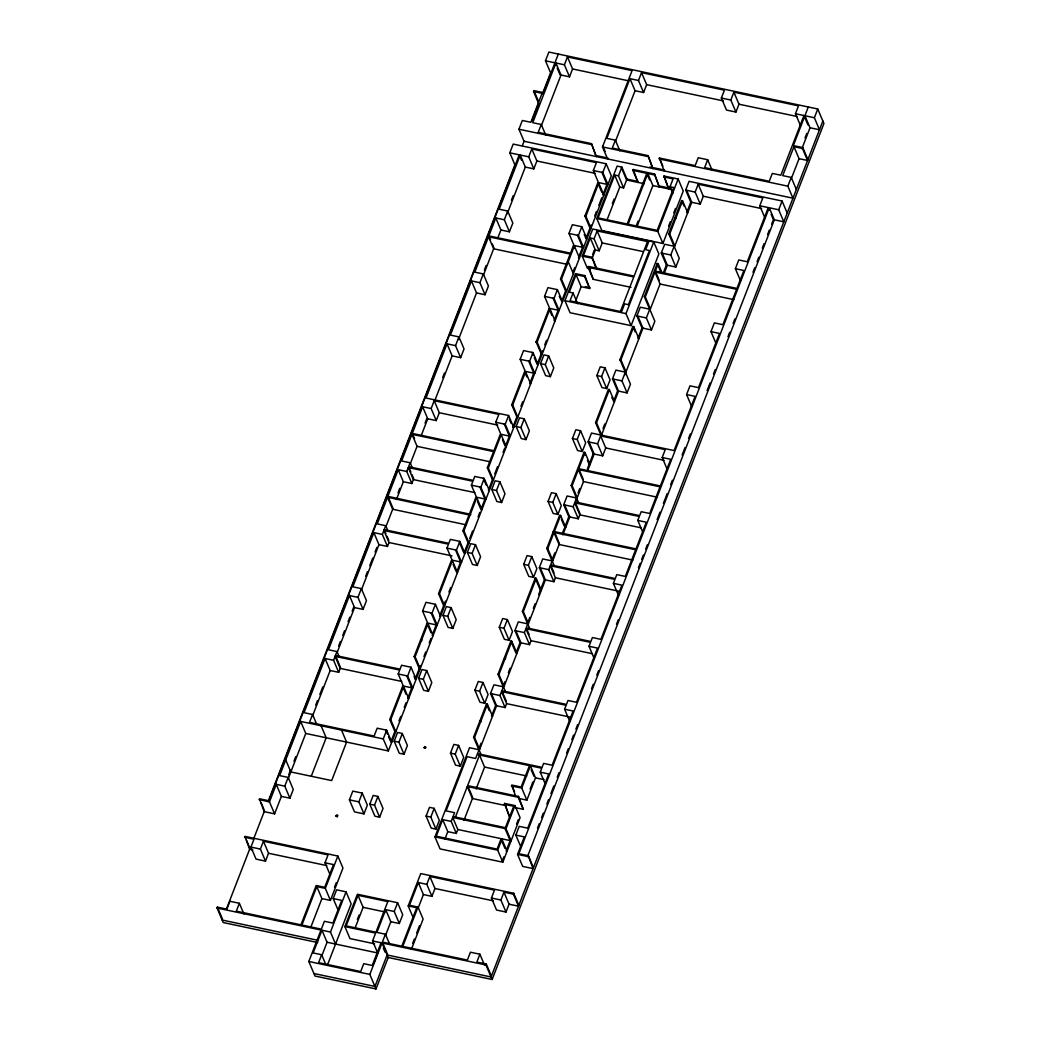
<?xml version="1.0" encoding="UTF-8"?>
<svg xmlns="http://www.w3.org/2000/svg" width="1041" height="1041" viewBox="0 0 1041 1041"><rect width="100%" height="100%" fill="white"/><g stroke="black" fill="none" stroke-linecap="round" stroke-linejoin="round"><path stroke-width="1.5" d="M317.726 942.56L223.242 922.547L217.075 908.025L217.413 907.14L226.873 909.144L229.918 901.285L239.378 903.289L243.919 913.972M252.768 849.911L249.619 849.248L244.856 836.352L337.857 856.04L342.957 868.064L330.426 900.413L321.916 898.604L316.802 886.581L325.326 888.376L330.426 900.413M281.369 796.391L289.892 798.187L284.779 786.163L276.268 784.354L281.369 796.391L274.59 813.867L264.193 811.668L259.417 798.759L268.877 800.763L519.264 154.836L509.804 152.832L513.187 144.087L606.2 163.788L611.301 175.812L388.358 750.938L305.768 733.45L300.667 721.426L383.257 738.915L388.358 750.938M522.322 145.714L524.052 141.251L518.952 129.227L522.335 120.483L530.858 122.291L542.088 93.313L533.578 91.517L533.916 90.645L543.376 92.649L558.327 54.054M542.491 93.716L550.585 72.818L545.484 60.794L548.867 52.05L817.758 108.993L823.925 123.528L492.133 979.49L388.202 957.486L382.034 942.951L485.965 964.968L492.133 979.49M226.548 908.754L249.957 848.376M253.939 838.096L264.531 810.783M268.058 801.687L514.905 164.855L509.804 152.832M531.938 120.925L538.678 103.54L533.578 91.517M330.114 874.804L325.013 862.781L328.058 854.908L263.438 841.232L268.539 853.256L265.494 861.115L256.034 859.111L250.933 847.088L253.978 839.228L244.518 837.224M274.59 813.867L269.489 801.843L276.268 784.354M300.667 721.426L279.652 775.623L288.175 777.419L293.276 789.442L289.892 798.187M325.052 658.498L330.166 670.521L338.676 672.317L333.575 660.293L325.052 658.498L304.05 712.682L312.56 714.49L316.529 723.846M349.451 595.556L354.552 607.593L363.075 609.388L357.961 597.365L349.451 595.556L328.449 649.753L336.959 651.562L339.223 656.897M373.849 532.628L378.95 544.651L387.46 546.46L382.359 534.436L373.849 532.628L352.834 586.825L361.357 588.62L366.458 600.644L363.075 609.388M398.235 469.699L403.348 481.723L411.859 483.531L406.758 471.495L398.235 469.699L387.903 496.349L470.714 514.345L470.376 515.217L387.564 497.234L377.232 523.883L385.743 525.692L388.02 531.04M410.141 462.764L408.619 466.693L473.239 480.382L474.761 476.44L484.221 478.444L489.335 490.467L488.385 490.272L492.445 479.784L487.344 467.76L493.616 451.586L411.963 434.292L401.631 460.955L410.141 462.764L412.405 468.099M422.633 406.758L427.734 418.794L436.257 420.59L431.143 408.566L422.633 406.758L412.301 433.42L493.955 450.714L500.214 434.539L501.163 434.748L506.264 446.771L505.327 446.563L509.387 436.075L504.286 424.051M447.031 343.829L452.132 355.853L460.642 357.662L455.542 345.638L447.031 343.829L426.016 398.026L508.62 415.515L513.72 427.539L512.784 427.344L516.843 416.855L511.743 404.819L524.612 371.611L525.562 371.806L530.663 383.843L529.713 383.635L533.786 373.146L528.685 361.123M471.417 280.901L476.531 292.924L485.041 294.733L479.94 282.697L471.417 280.901L450.415 335.085L458.925 336.894L464.039 348.917L460.642 357.662M557.403 289.645L554.02 298.39L559.121 310.413L549.661 308.409L544.56 296.386L547.943 287.641L557.403 289.645L562.517 301.669L561.567 301.474L565.627 290.986L560.526 278.962L570.182 254.043L488.528 236.762L474.813 272.156L483.323 273.965L488.424 285.989L485.041 294.733M490.571 239.898L488.867 235.891L495.815 217.972L504.338 219.768L509.439 231.792L500.916 229.996L495.815 217.972M520.214 155.031L525.315 167.054L533.825 168.863L528.724 156.84L520.214 155.031L499.199 209.228L507.722 211.024L512.823 223.06L509.439 231.792M555.894 62.994L560.995 75.017L569.505 76.826L564.404 64.802L555.894 62.994L532.745 122.695L541.268 124.491L545.796 135.187M288.682 774.881L290.439 770.34M293.978 761.244L295.735 756.69M315.722 705.134L317.479 700.593M319.834 694.516L322.775 686.943M338.637 646.006L340.407 641.451M342.749 635.387L344.519 630.833M348.045 621.737L349.802 617.196M352.157 611.132L353.927 606.578M365.677 576.259L367.447 571.704M369.789 565.64L372.73 558.054M375.085 551.99L376.842 547.449M398 492.861L399.77 488.307M425.04 423.114L426.797 418.56M442.672 377.623L444.442 373.068M484.403 269.97L486.16 265.416M511.443 200.223L513.2 195.669M239.378 903.289L236.333 911.148L300.953 924.837L316.204 885.501L324.714 887.309L333.523 864.577L325.013 862.781M265.494 861.115L260.393 849.092L263.438 841.232M284.779 786.163L288.175 777.419M312.56 714.49L309.515 722.35L374.135 736.039L377.18 728.18L386.653 730.183L391.754 742.207L390.804 741.999L394.877 731.511L389.763 719.487L402.646 686.279L403.583 686.474L408.697 698.498L407.747 698.303L411.807 687.815L406.706 675.791M333.575 660.293L335.098 656.364L399.718 670.053L398.196 673.982L403.296 686.006L412.757 688.01L407.656 675.986L411.039 667.242L401.579 665.238L400.056 669.168L335.436 655.492L336.959 651.562M357.961 597.365L361.357 588.62M382.359 534.436L383.882 530.494L448.502 544.183L446.979 548.113L452.08 560.136L461.553 562.14L456.439 550.116L459.836 541.385L450.376 539.381L448.84 543.311L384.22 529.622L385.743 525.692M406.758 471.495L408.28 467.565L472.9 481.254L471.378 485.184L476.479 497.208L485.939 499.212L480.838 487.188L484.221 478.444M431.143 408.566L434.201 400.694L498.821 414.383L495.776 422.256L500.877 434.279L510.337 436.283L505.236 424.26L508.62 415.515M455.542 345.638L458.925 336.894M479.94 282.697L483.323 273.965M504.338 219.768L507.722 211.024M528.724 156.84L531.782 148.967L596.402 162.656L593.344 170.516L598.458 182.552L607.918 184.556L602.804 172.52L606.2 163.788M541.268 124.491L538.21 132.363L591.483 143.645L596.246 156.54L591.483 143.645M564.404 64.802L567.449 56.93L632.069 70.619L602.492 146.924L607.606 158.948L607.944 158.076L596.584 155.669M288.084 779.071L305.768 733.45M312.651 715.674L330.166 670.521M337.05 652.746L354.552 607.593M361.448 589.818L378.95 544.651M385.782 527.032L392.665 509.257L387.564 497.234M396.452 499.498L403.348 481.723M410.18 464.091L417.064 446.329L411.963 434.292M421.423 435.086L427.734 418.794M434.631 401.019L452.132 355.853M458.443 339.587L476.531 292.924M483.349 275.331L493.642 248.786L488.528 236.762M498.027 237.452L500.916 229.996M507.227 213.73L525.315 167.054M541.32 125.766L560.995 75.017M338.676 672.317L340.199 668.387L335.098 656.364M387.46 546.46L388.996 542.53L383.882 530.494M411.859 483.531L413.381 479.589L408.28 467.565M436.257 420.59L439.302 412.73L434.201 400.694M533.825 168.863L536.883 160.991L531.782 148.967M569.505 76.826L572.563 68.953L567.449 56.93M311.259 776.261L326.184 737.77L321.07 725.746M336.191 815.962L337.479 815.298L337.349 816.665L336.191 815.962L337.349 816.665M336.412 816.469L336.529 815.09M337.141 816.17L337.479 815.298M349.399 799.852L352.795 791.108L362.255 793.112L367.356 805.135L363.973 813.88L354.513 811.876L349.399 799.852L358.859 801.856L363.973 813.88M435.437 604.314L432.054 613.058L437.155 625.081L427.695 623.078L422.581 611.054L425.977 602.31L435.437 604.314L440.538 616.337L439.601 616.142L445.418 601.125M533.018 352.587L529.622 361.318L534.736 373.355L525.276 371.351L520.162 359.314L523.558 350.583L533.018 352.587L538.119 364.61M581.802 226.717L578.419 235.461L583.52 247.485L574.059 245.481L568.959 233.457L572.342 224.713L581.802 226.717L586.903 238.74L585.966 238.545L584.261 234.537M316.802 886.581L301.903 925.033L321.344 929.158L324.389 921.285L332.912 923.094L341.721 900.361L333.198 898.565L336.594 889.821L346.054 891.825L351.155 903.848L327.342 965.267M629.974 78.687L635.075 90.71L643.585 92.506L638.484 80.482L629.974 78.687L606.825 138.375L615.348 140.184L619.876 150.88M427.981 623.546L415.112 656.754L420.213 668.777L419.263 668.582L414.162 656.559L427.031 623.338L427.981 623.546L433.082 635.57L432.145 635.361M452.38 560.605L439.497 593.825L444.611 605.849L443.661 605.654L438.56 593.617L451.43 560.409L452.38 560.605L457.48 572.628L456.531 572.433L460.603 561.945L455.503 549.921M459.836 541.385L464.937 553.409L463.987 553.2L468.06 542.712L462.946 530.689L475.828 497.481L476.765 497.676L481.879 509.7M549.96 308.878L537.078 342.099L542.179 354.122L541.242 353.914L536.128 341.89L549.01 308.683L549.96 308.878L555.061 320.901L554.111 320.706L558.184 310.218L553.07 298.194M577.469 235.253L582.57 247.277L578.51 257.778L579.46 257.973L574.346 245.949L573.409 245.741L570.52 253.171L488.867 235.891M598.744 183.008L585.875 216.229L590.976 228.252L590.026 228.057L584.925 216.034L597.794 182.813L598.744 183.008L603.845 195.044L602.908 194.836L606.968 184.348L601.867 172.325M325.326 888.376L337.857 856.04M358.859 801.856L362.255 793.112M383.257 738.915L386.653 730.183M394.877 731.511L395.814 731.719L390.713 719.682L403.583 686.474M468.06 542.712L468.997 542.921L463.896 530.897L476.765 497.676M492.445 479.784L493.395 479.979L488.294 467.956L501.163 434.748M516.843 416.855L517.793 417.051L512.679 405.027L525.562 371.806M565.627 290.986L566.577 291.181L561.476 279.157L574.346 245.949M615.348 140.184L612.29 148.056L648.062 155.63L652.824 168.525L648.062 155.63M638.484 80.482L641.529 72.623L724.419 90.177L721.361 98.036L726.475 110.06L735.935 112.064L738.98 104.204L733.879 92.181L798.499 105.857L795.454 113.729L800.555 125.753M311.012 926.711L321.916 898.604M615.4 141.446L635.075 90.71M334.512 887.218L336.282 882.664M398.963 720.945L400.72 716.416M404.233 707.36L405.99 702.831M411.039 667.242L416.153 679.266L415.203 679.07L420.434 665.563M423.947 656.507L425.704 651.978M429.217 642.922L430.974 638.38M432.718 633.865L436.205 624.873L431.104 612.85M448.931 592.056L450.688 587.527M469.764 538.301L472.614 530.962M478.079 516.856L479.784 512.445M494.722 473.902L497.572 466.55M503.05 452.445L504.755 448.033M520.942 406.276L522.699 401.748M542.413 350.895L537.169 364.402L534.332 357.727M544.755 344.857L546.499 340.329M573.018 271.935L574.723 267.537M585.966 238.545L591.197 225.038M594.71 215.981L596.467 211.44M598.809 205.402L601.737 197.855M643.585 92.506L646.643 84.646L641.529 72.623M388.202 957.486L375.996 988.95L314.981 976.029L308.813 961.494L321.005 930.029L217.075 908.025M369.789 804.159L373.185 795.428L377.909 796.43L383.023 808.454L379.627 817.198L374.903 816.196L369.789 804.159L374.526 805.161L379.627 817.198M394.188 741.231L397.571 732.487L402.307 733.489L407.408 745.525L404.025 754.257L399.289 753.255L394.188 741.231L398.924 742.233L404.025 754.257M418.586 678.303L421.969 669.558L426.706 670.56L431.807 682.584L428.424 691.328L423.687 690.326L418.586 678.303L423.31 679.305L428.424 691.328M442.972 615.361L446.368 606.63L451.091 607.632L456.205 619.655L452.809 628.4L448.085 627.398L442.972 615.361L447.708 616.363L452.809 628.4M467.37 552.433L470.753 543.688L475.49 544.69L480.591 556.727L477.207 565.458L472.471 564.456L467.37 552.433L472.107 553.435L477.207 565.458M491.768 489.504L495.152 480.76L499.888 481.762L504.989 493.785L501.606 502.53L496.869 501.528L491.768 489.504L496.492 490.506L501.606 502.53M516.154 426.563L519.55 417.831L524.274 418.833L529.388 430.857L525.991 439.601L521.268 438.599L516.154 426.563L520.89 427.565L525.991 439.601M540.552 363.634L543.936 354.89L548.672 355.892L553.773 367.928L550.39 376.66L545.653 375.658L540.552 363.634L545.289 364.636L550.39 376.66M590.481 268.825L587.332 268.149L582.231 256.125L592.732 229.033L653.761 241.954L658.862 253.978L631.08 325.651L570.052 312.729L564.951 300.706L575.452 273.614L584.912 275.618L589.674 288.513L581.164 286.704L576.063 274.681L584.574 276.49L589.674 288.513M663.963 176.02L668.725 188.915L663.963 176.02L678.146 179.026L683.26 191.05L662.922 243.49L601.906 230.568L596.792 218.545L617.131 166.105L621.854 167.094L626.955 179.13L623.572 187.861L619.785 187.068L614.684 175.044L618.471 175.838L623.572 187.861M335.566 944.057L330.465 932.033L321.955 930.225L313.146 952.957L321.656 954.753L325.625 964.109M576.063 274.681L569.284 292.17L573.07 292.963L577.599 303.66M590.286 237.973L595.387 249.996L599.174 250.803L594.073 238.779L590.286 237.973L583.507 255.448L592.03 257.257L597.131 269.281M614.684 175.044L598.081 217.868L627.176 224.023L646.825 173.34L632.876 170.373L633.214 169.501L654.503 174.016L659.265 186.912L654.503 174.016M374.526 805.161L377.909 796.43M398.924 742.233L402.307 733.489M423.31 679.305L426.706 670.56M447.708 616.363L451.091 607.632M472.107 553.435L475.49 544.69M496.492 490.506L499.888 481.762M520.89 427.565L524.274 418.833M545.289 364.636L548.672 355.892M573.07 292.963L570.013 300.836L621.581 311.753L624.626 303.881L628.413 304.688L649.428 250.491L645.641 249.697L648.686 241.824L597.118 230.907L594.073 238.779M618.471 175.838L621.854 167.094M592.589 254.603L594.333 250.087M612.355 203.594L614.099 199.104M321.656 954.753L318.611 962.626L360.707 971.539L363.764 963.68L372.275 965.475L381.084 942.756L372.574 940.947L375.619 933.087L344.87 926.568L357.401 894.232L397.61 902.742L402.724 914.766L399.328 923.51L390.817 921.714L385.717 909.678L394.227 911.487L399.328 923.51M330.465 932.033L346.054 891.825M584.574 276.49L584.912 275.618M631.015 287.329L593.24 279.339L588.126 267.303L588.464 266.431L634.125 276.099L647.502 241.577M595.66 267.485L592.03 257.257M321.773 955.885L327.056 942.261L321.955 930.225M575.517 301.278L581.164 286.704M592.004 258.741L595.387 249.996M607.189 219.56L619.785 187.068M599.174 250.803L602.232 242.93L597.118 230.907M593.24 279.339L589.037 267.771M358.013 895.299L346.159 925.891L375.957 932.202L387.812 901.61L358.013 895.299L363.114 907.336L355.215 927.726M633.214 169.501L637.977 182.409L632.876 170.373M357.375 919.489L359.093 915.078M424.234 747.594L425.509 746.918L425.392 748.297L424.234 747.594L425.392 748.297M424.442 748.089L424.572 746.722M425.17 747.789L425.509 746.918M654.164 174.888L647.775 173.535L628.126 224.231L657.209 230.386L673.813 187.562L670.027 186.755L673.085 178.896L663.624 176.892M650.052 166.989L664.522 170.06L664.184 170.932L659.408 158.024L695.18 165.597L698.225 157.738L707.685 159.741L712.226 170.425M636.324 225.624L638.055 221.147M637.274 225.819L652.876 185.558L647.775 173.535M385.717 909.678L376.907 932.411L385.417 934.206L389.386 943.562M620.397 311.506L633.787 276.971L588.126 267.303M426.094 816.092L429.478 807.348L434.201 808.35L439.315 820.373L435.919 829.117L431.195 828.115L426.094 816.092L430.818 817.081L435.919 829.117M450.48 753.15L453.876 744.406L458.6 745.408L463.7 757.445L460.317 766.176L455.594 765.174L450.48 753.15L455.216 754.152L460.317 766.176M474.878 690.222L478.261 681.478L482.998 682.48L488.099 694.503L484.716 703.248L479.979 702.246L474.878 690.222L479.602 691.224L484.716 703.248M499.277 627.294L502.66 618.549L507.396 619.551L512.497 631.575L509.101 640.319L504.378 639.317L499.277 627.294L504 628.296L509.101 640.319M523.662 564.352L527.058 555.621L531.782 556.623L536.883 568.646L533.499 577.378L528.776 576.376L523.662 564.352L528.399 565.354L533.499 577.378M548.06 501.424L551.444 492.679L556.18 493.681L561.281 505.705L557.898 514.449L553.161 513.447L548.06 501.424L552.797 502.426L557.898 514.449M572.459 438.495L575.842 429.751L580.579 430.753L585.68 442.776L582.283 451.521L577.56 450.519L572.459 438.495L577.182 439.497L582.283 451.521M596.844 375.554L600.241 366.822L604.964 367.824L610.078 379.848L606.682 388.579L601.958 387.577L596.844 375.554L601.581 376.556L606.682 388.579M373.563 963.576L376.504 956.002M375.996 988.95L369.828 974.415L382.034 942.951M385.417 934.206L382.372 942.079L401.813 946.191L416.725 907.739L408.202 905.93L420.746 873.594L513.747 893.282L518.847 905.319M394.227 911.487L397.61 902.742M430.818 817.081L434.201 808.35M455.216 754.152L458.6 745.408M479.602 691.224L482.998 682.48M504 628.296L507.396 619.551M528.399 565.354L531.782 556.623M552.797 502.426L556.18 493.681M577.182 439.497L580.579 430.753M601.581 376.556L604.964 367.824M631.08 325.651L625.979 313.627L653.761 241.954M662.922 243.49L657.821 231.466L678.146 179.026M385.534 935.338L390.817 921.714M668.621 226.17L670.339 221.746M673.774 212.885L675.492 208.447M504.573 803.392L509.335 816.287L504.573 803.392L514.983 805.591L520.084 817.614L502.803 862.195L440.07 848.909L434.969 836.886L469.53 747.724L478.99 749.728L481.254 755.076M491.482 693.735L496.583 705.759L479.641 749.468L478.704 749.26L473.59 737.236L486.472 704.028L487.422 704.223L492.523 716.247L491.573 716.052L495.646 705.564L490.532 693.54L493.928 684.796L503.389 686.8L505.653 692.148M515.881 630.807L520.981 642.831L504.039 686.54L503.089 686.331L497.988 674.308L510.858 641.087L511.808 641.295L516.909 653.319L515.972 653.123L520.032 642.635L514.931 630.599L518.314 621.867L527.774 623.871L530.051 629.206M540.266 567.865L545.38 579.902L528.438 623.598L527.488 623.403L522.387 611.379L535.256 578.158L536.206 578.367L541.307 590.39L540.357 590.182L535.256 578.158M538.613 594.71L544.43 579.694L539.329 567.67L542.712 558.926L552.172 560.93L554.437 566.278M553.994 532.471L559.095 544.495L552.823 560.67L551.886 560.461L546.772 548.438L559.655 515.23L560.605 515.425L565.705 527.449L564.756 527.253L568.828 516.765L563.715 504.742L567.111 495.997L576.571 498.001L578.835 503.35M576.571 498.001L575.048 501.931L639.668 515.62L641.191 511.691L649.701 513.486L660.033 486.837L578.393 469.543L572.121 485.705L577.221 497.741L576.272 497.533L571.171 485.509L584.053 452.288L584.99 452.497L590.104 464.52M587.397 468.853L593.214 453.837L588.113 441.8L591.496 433.069L674.1 450.558L695.102 396.361L686.592 394.565L689.975 385.821L698.498 387.629L719.5 333.432L710.99 331.624L714.373 322.892L722.883 324.688L736.612 289.294L654.958 272L645.303 296.906L650.404 308.943L649.454 308.735L644.353 296.711L657.235 263.503L658.172 263.698L662.141 273.054M613.448 379.08L618.562 391.104L601.62 434.8L600.67 434.604L595.569 422.581L608.438 389.36L609.388 389.568L614.489 401.592L613.552 401.384L617.612 390.895L612.511 378.872L615.895 370.128L625.355 372.131L630.456 384.168L627.072 392.899L617.612 390.895M633.787 326.627L620.904 359.848L626.018 371.871L625.068 371.676L619.968 359.639L632.837 326.432L633.787 326.627L638.888 338.65L637.938 338.455L642.011 327.967L636.897 315.944L640.293 307.199L649.753 309.203L654.854 321.227L651.471 329.971L642.011 327.967M661.295 253.002L664.678 244.271L674.152 246.275L679.253 258.298L675.856 267.043L666.396 265.039L661.295 253.002L670.755 255.006L675.856 267.043M686.631 190.282L691.745 202.305L674.802 246.001L673.852 245.806L668.751 233.783L681.621 200.562L682.571 200.77L687.672 212.793L686.735 212.585L690.795 202.097L685.694 190.074L689.077 181.329L782.09 201.03L787.191 213.054M418.3 882.534L423.401 894.557L431.924 896.366L426.81 884.343L418.3 882.534L409.49 905.254L418.001 907.062L423.114 919.086L411.377 949.34M442.698 819.605L447.799 831.629L456.309 833.425L451.208 821.401L442.698 819.605L436.257 836.209L497.091 849.092L500.994 839.046L501.931 839.241L507.045 851.265L506.095 851.07M479.641 749.468L474.54 737.444L487.422 704.223M504.039 686.54L498.938 674.503L511.808 641.295M528.438 623.598L523.324 611.574L536.206 578.367M552.823 560.67L547.722 548.646L560.605 515.425M583.259 479.354L578.731 468.671L584.99 452.497M601.62 434.8L596.519 422.776L609.388 389.568M659.265 280.484L655.296 271.128L658.172 263.698M674.802 246.001L669.701 233.978L682.571 200.77M478.704 749.26L481.046 743.222M503.089 686.331L504.846 681.803M508.359 672.746L510.116 668.218M527.488 623.403L529.83 617.365M533.343 608.308L535.1 603.78M551.886 560.461L554.814 552.914M562.413 533.291L564.17 528.763M578.028 493.005L579.785 488.476M603.012 428.567L604.769 424.038M663.494 272.521L666.396 265.039M418.001 907.062L402.763 946.399L467.383 960.075L470.428 952.216L479.888 954.22L484.429 964.903M426.81 884.343L429.868 876.47L494.488 890.159L491.43 898.019L496.544 910.042L506.004 912.046L509.049 904.187L503.948 892.163L513.408 894.167L518.509 906.19L509.049 904.187M451.208 821.401L452.731 817.471L506.004 828.753L511.105 840.777L457.832 829.495L452.731 817.471M478.99 749.728L477.468 753.671L542.088 767.347L543.61 763.417L552.133 765.213L573.136 711.029L564.612 709.22L566.148 705.291L501.528 691.601L499.992 695.544L505.106 707.568L495.646 705.564M506.394 701.426L501.866 690.73L503.389 686.8M520.032 642.635L529.492 644.639L524.391 632.603L525.913 628.673L590.533 642.362L589.011 646.292L594.112 658.315M527.774 623.871L526.252 627.801L590.872 641.49L592.407 637.547L600.917 639.356L621.919 585.159L613.409 583.363L614.932 579.421L550.312 565.744L548.789 569.674L553.89 581.698L544.43 579.694M554.046 572.888L550.65 564.873L552.172 560.93M568.828 516.765L578.289 518.769L573.175 506.746L574.71 502.803L639.33 516.492L637.808 520.422L642.909 532.458M593.214 453.837L602.674 455.841L597.573 443.804L600.618 435.945L665.251 449.634L662.193 457.493L667.294 469.517M627.072 392.899L621.971 380.876L625.355 372.131M651.471 329.971L646.357 317.947L649.753 309.203M670.755 255.006L674.152 246.275M690.795 202.097L700.255 204.101L695.154 192.078L698.199 184.218L762.819 197.894L759.774 205.767L764.875 217.79M707.685 159.741L704.64 167.601L769.26 181.29L772.305 173.418L780.828 175.226L803.964 115.525L795.454 113.729M735.935 112.064L730.834 100.04L733.879 92.181M418.118 908.194L423.401 894.557M444.871 839.176L447.799 831.629M562.856 534.801L569.765 516.961L564.664 504.937M576.063 500.734L583.494 481.567L578.393 469.543M587.814 470.402L594.164 454.032L589.063 442.009M624.847 374.864L642.948 328.162L637.847 316.139M650.404 308.943L660.059 284.024L654.958 272M664.444 272.729L667.346 265.234L662.245 253.21M455.438 817.094L467.292 786.502L518.197 797.289L523.298 809.312L515.347 807.621M472.744 797.653L467.63 785.63L479.498 755.037L484.599 767.061L476.127 788.922M412.652 943.432L414.37 938.995M416.66 933.074L419.536 925.683M431.924 896.366L434.969 888.493L429.868 876.47M456.309 833.425L457.832 829.495M505.106 707.568L506.629 703.638L501.528 691.601M529.492 644.639L531.027 640.696L525.913 628.673M553.89 581.698L555.413 577.768L550.312 565.744M578.289 518.769L579.811 514.84L574.71 502.803M602.674 455.841L605.732 447.968L600.618 435.945M700.255 204.101L703.3 196.242L698.199 184.218M463.935 820.386L472.406 798.538L467.292 786.502M515.321 795.259L511.691 785.031L521.151 787.035L529.453 765.616L477.129 754.543L475.607 758.473L467.084 756.664L446.082 810.861L454.592 812.67L453.069 816.599L505.392 827.673L513.694 806.268L504.234 804.264M502.803 862.195L497.702 850.172L501.931 839.241M506.004 828.753L514.983 805.591M518.197 797.289L518.535 796.417L467.63 785.63M519.42 798.564L526.863 800.139L521.749 788.102L530.389 765.825L541.749 768.219L540.227 772.162L545.328 784.185M502.191 861.115L503.87 856.808M506.668 849.573L510.155 840.581L505.054 828.558M516.583 824.004L518.249 819.722M530.129 789.065L532.888 781.934M523.298 809.312L518.535 796.417M526.863 800.139L535.503 777.848L530.389 765.825M520.929 847.114L515.829 835.09L519.212 826.346L527.735 828.155L548.737 773.957L540.227 772.162M740.489 280.719L735.375 268.695L738.772 259.951L747.282 261.759L768.284 207.562L759.774 205.767M769.234 207.771L774.335 219.794L783.795 221.798L778.694 209.775L769.234 207.771L518.847 853.698L528.321 855.702L533.083 868.597L522.673 866.398L517.572 854.375L524.339 836.899L515.829 835.09M479.888 954.22L476.843 962.079L486.303 964.083L491.404 976.12M506.004 912.046L500.89 900.023L503.948 892.163M808.297 106.989L793.346 145.584L802.806 147.588L807.907 159.611M793.945 146.651L799.059 158.674L807.569 160.483L802.468 148.46L793.945 146.651L782.715 175.63L791.238 177.425L796.339 189.462M537.507 828.142L539.251 823.613M541.593 817.601L543.337 813.086M546.837 804.055L548.594 799.54M550.923 793.515L553.838 785.981M557.234 777.25L558.978 772.734M566.564 753.163L568.321 748.648M571.821 739.617L573.565 735.102M575.907 729.077L577.651 724.562M591.548 688.726L593.292 684.21M596.792 675.18L598.549 670.664M616.519 624.288L618.276 619.772M638.458 567.709L640.176 563.272M641.659 559.433L643.39 554.996M645.68 549.062L647.398 544.625M657.105 519.589L659.981 512.185M663.416 503.297L665.147 498.86M665.485 497.988L667.203 493.538M670.651 484.651L672.369 480.213M682.115 455.06L685.043 447.526M688.543 438.495L690.287 433.98M707.099 390.622L710.014 383.088M713.514 374.057L715.271 369.542M727.997 336.711L729.702 332.287M733.137 323.439L734.855 319.014M752.968 272.274L754.725 267.758M757.054 261.746L758.811 257.231M762.311 248.2L764.055 243.672M767.555 234.641L769.312 230.126M771.641 224.114L773.398 219.599L771.121 214.251M805.018 137.998L806.762 133.521M527.488 856.626L774.335 219.794M801.921 148.655L810.015 127.757L804.914 115.733L814.374 117.737L819.475 129.761L810.015 127.757M485.965 964.968L486.303 964.083M513.408 894.167L513.747 893.282M778.694 209.775L782.09 201.03M524.052 141.251L792.943 198.193L787.842 186.17L791.238 177.425M802.468 148.46L802.806 147.588M814.374 117.737L817.758 108.993M791.186 178.961L799.059 158.674M822.871 121.016L491.066 976.992L387.135 954.974L374.942 986.439L313.914 973.517M545.484 60.794L554.944 62.798L556.076 65.466M721.361 98.036L730.834 100.04M572.563 68.953L627.723 80.638M646.643 84.646L723.261 100.873M738.98 104.204L797.302 116.553M518.952 129.227L591.145 144.517M602.492 146.924L647.723 156.501M659.07 158.909L787.842 186.17M593.344 170.516L602.804 172.52M685.694 190.074L695.154 192.078M626.955 179.13L638.315 181.524M659.604 186.04L669.064 188.044M536.883 160.991L595.192 173.34M644.184 183.723L626.617 180.002L621.516 167.978M652.876 185.558L671.874 189.579M703.3 196.242L761.622 208.59M584.925 216.034L585.875 216.229M596.792 218.545L657.821 231.466M668.751 233.783L669.701 233.978M568.959 233.457L578.419 235.461M735.375 268.695L743.899 270.504L736.95 288.422L655.296 271.128M602.232 242.93L643.169 251.597M582.231 256.125L591.691 258.129M493.642 248.786L567.436 264.414M660.059 284.024L733.866 299.652M560.526 278.962L561.476 279.157M644.353 296.711L645.303 296.906M585.289 286.639L590.013 287.641M544.56 296.386L554.02 298.39M564.951 300.706L625.979 313.627M636.897 315.944L646.357 317.947M536.128 341.89L537.078 342.099M619.968 359.639L620.904 359.848M520.162 359.314L529.622 361.318M612.511 378.872L621.971 380.876M511.743 404.819L512.679 405.027M595.569 422.581L596.519 422.776M495.776 422.256L505.236 424.26M588.113 441.8L597.573 443.804M662.193 457.493L670.716 459.302L660.371 485.952L578.731 468.671M439.302 412.73L497.624 425.079M605.732 447.968L664.041 460.317M417.064 446.329L489.296 461.618M583.494 481.567L657.287 497.195M487.344 467.76L488.294 467.956M571.171 485.509L572.121 485.705M471.378 485.184L480.838 487.188M563.715 504.742L573.175 506.746M637.808 520.422L646.318 522.231L635.986 548.893L553.383 531.391L553.044 532.276L635.648 549.765L625.316 576.428L616.793 574.619L615.27 578.549L550.65 564.873M413.381 479.589L474.852 492.614M579.811 514.84L641.282 527.852M392.665 509.257L466.472 524.885M559.095 544.495L632.902 560.123M462.946 530.689L463.896 530.897M546.772 548.438L547.722 548.646M446.979 548.113L456.439 550.116M539.329 567.67L548.789 569.674M388.996 542.53L452.028 555.881M555.413 577.768L618.458 591.119M438.56 593.617L439.497 593.825M522.387 611.379L523.324 611.574M422.581 611.054L432.054 613.058M514.931 630.599L524.391 632.603M589.011 646.292L597.534 648.101L576.519 702.285L568.009 700.489L566.486 704.419L501.866 690.73M531.027 640.696L592.485 653.722M414.162 656.559L415.112 656.754M497.988 674.308L498.938 674.503M398.196 673.982L407.656 675.986M490.532 693.54L499.992 695.544M340.199 668.387L401.67 681.413M506.629 703.638L569.674 716.989M389.763 719.487L390.713 719.682M473.59 737.236L474.54 737.444M424.78 747.217L425.73 747.425M484.599 767.061L526.746 775.987M535.503 777.848L544.014 779.644M511.352 785.903L521.749 788.102M472.406 798.538L505.809 805.604M336.75 815.597L337.687 815.793M259.079 799.631L269.489 801.843M434.969 836.886L497.702 850.172M517.572 854.375L527.982 856.574M250.933 847.088L260.393 849.092M491.43 898.019L500.89 900.023M268.539 853.256L326.861 865.605M434.969 888.493L493.291 900.842M363.114 907.336L385.079 911.981M374.578 943.81L349.971 938.592L344.87 926.568M222.175 920.049L318.234 940.387M327.056 942.261L377.675 952.97L372.574 940.947M308.813 961.494L369.828 974.415M803.964 115.525L807.933 124.881M768.284 207.562L769.429 210.243M681.621 200.562L683.898 205.91M659.408 158.024L662.818 166.04M670.027 186.755L672.863 193.444M647.957 176.007L649.662 180.015M710.99 331.624L716.091 343.66M657.235 263.503L661.204 272.846M602.83 146.052L605.107 151.387M557.208 68.133L560.045 74.822M597.794 182.813L601.763 192.169M686.592 394.565L691.692 406.589M533.916 90.645L538.444 101.328M632.837 326.432L635.101 331.78M573.409 245.741L574.541 248.422M568.256 261.681L573.357 273.705M519.264 154.836L521.528 160.184M611.848 397.376L612.98 400.056M559.303 296.125L560.995 300.133M549.01 308.683L551.847 315.358M584.053 452.288L585.185 454.969M587.449 460.317L589.154 464.325M492.276 243.906L493.981 247.914M532.068 352.379L533.2 355.059M524.612 371.611L526.889 376.959M613.409 583.363L618.51 595.387M575.608 503.271L580.149 513.955M561.359 519.238L564.196 525.913M509.374 419.328L511.079 423.336M554.332 531.6L559.433 543.623M502.491 439.888L504.755 445.236M483.284 478.248L486.121 484.924M479.888 486.993L485.002 499.016L480.929 509.504L477.533 501.489M564.612 709.22L569.726 721.244M526.824 629.141L529.088 634.476M510.858 641.087L515.399 651.783M459.445 542.517L463.427 551.873M413.433 436.101L414.565 438.768M453.134 564.417L455.971 571.093M408.619 466.693L410.883 472.041M412.015 474.709L413.719 478.717M531.144 769.624L533.981 776.313M486.472 704.028L489.309 710.704M512.25 786.371L514.527 791.707M387.903 496.349L393.017 508.385M528.321 855.702L533.421 867.726M427.031 623.338L431.013 632.694M384.22 529.622L385.925 533.63M387.057 536.31L388.761 540.318M500.994 839.046L504.963 848.389M414.071 676.403L415.203 679.07M402.646 686.279L406.042 694.295M385.704 729.975L387.408 733.983M388.54 736.664L390.245 740.672M335.436 655.492L340.537 667.515M341.487 730.066L346.588 742.103L331.676 780.581L290.842 771.941L285.741 759.917M408.202 905.93L413.303 917.954M382.932 943.419L387.473 954.103M383.348 948.091L385.053 952.112M333.198 898.565L338.312 910.589M261.122 802.767L263.959 809.456M246.561 840.36L249.385 847.036M217.413 907.14L222.514 919.177M420.98 640.007L420.642 640.892L421.592 641.087L421.709 639.708L420.98 640.007M536.688 341.513L536.349 342.398L537.286 342.593L537.416 341.214L536.688 341.513M591.743 199.482L591.405 200.353L592.355 200.562L592.472 199.182L591.743 199.482M480.408 720.697L480.07 721.569L481.02 721.764L481.15 720.398L480.408 720.697M504.807 657.769L504.469 658.641L505.419 658.836L505.549 657.47L504.807 657.769M620.514 359.275L620.176 360.147L621.126 360.342L621.243 358.976L620.514 359.275M675.57 217.231L675.232 218.116L676.182 218.311L676.299 216.931L675.57 217.231"/></g></svg>
